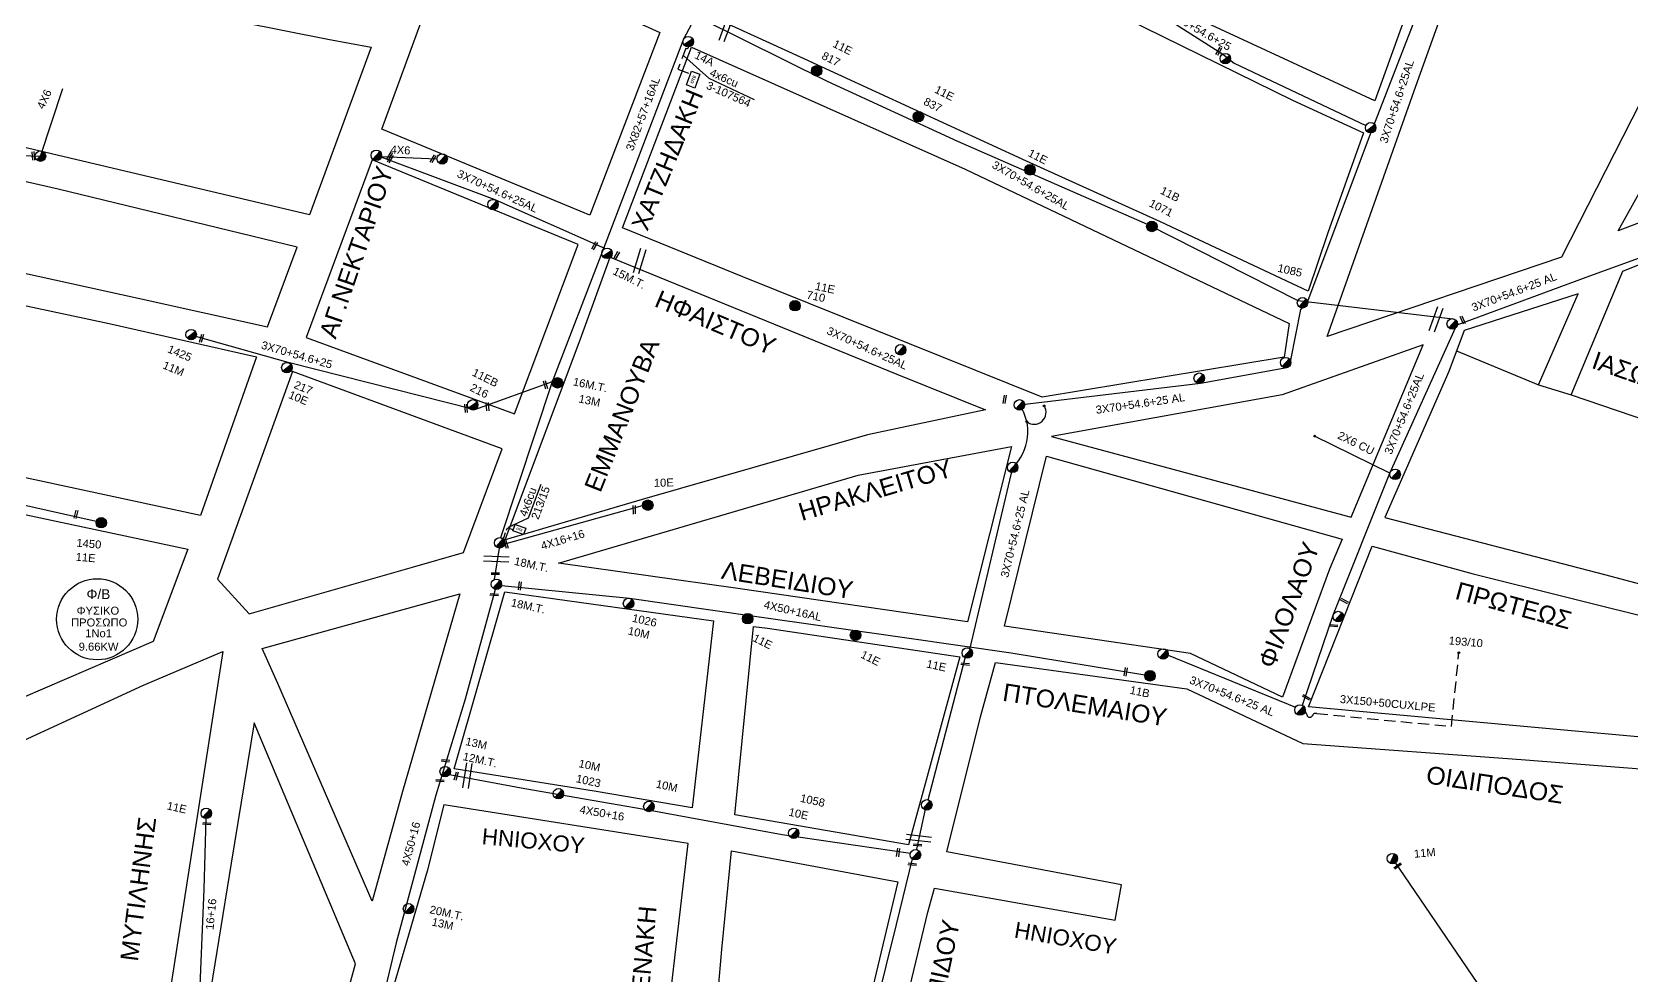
# Model space of a CAD drawing. Header units: millimetres. Extents: x 408 to 3042, y 742 to 1820.
# Drawn here: x 1486.4 to 1846.3, y 1409.1 to 1621.4 of the extents above; entities that cross this region are included whole.
import ezdxf
from ezdxf.enums import TextEntityAlignment as Align

# ---------------------------------------------------------------- set-up
doc = ezdxf.new("R2010")
doc.units = ezdxf.units.MM
doc.linetypes.add('DASHED', pattern=[19.05, 12.7, -6.35])
for name, color, linetype in [('Pillar OTE', 7, 'Continuous'), ('Άγνωστα', 7, 'Continuous'), ('Γυμνά εναέρια ΧΤ και ΦΟΠ (3Φ)   4x50+16AL', 7, 'Continuous'), ('Επιγραφές - Σχήματα', 7, 'Continuous'), ('Καλώδια ΧΤ    2Χ6 CU', 7, 'SYN_LINE'), ('Καλώδια ΧΤ   3x150+50CU', 7, 'DASHED'), ('Μηχανική τομή', 7, 'Continuous'), ('Στύλος Ξύλινος', 7, 'Continuous'), ('Στύλος Ξύλινος @ 1', 7, 'Continuous'), ('Στύλος ΦΜ', 7, 'Continuous'), ('Στύλος ΦΜ @ 1', 7, 'Continuous'), ('Συνδέσεις', 7, 'Continuous'), ('Συνεστραμμένα ΧΤ   3x70+54.6+25 AL', 7, 'SYN_LINE'), ('Τομή', 7, 'Continuous'), ('Υπόβαθρο ΔΕΗ', 7, 'Continuous'), ('Υπόγεια καλώδια Παροχών ΧΤ   4x16AL', 7, 'DASHED'), ('Υπόγεια καλώδια Παροχών ΧΤ   4x50AL', 7, 'DASHED'), ('Υπόγεια καλώδια Παροχών ΧΤ   4x6', 7, 'DASHED')]:
    doc.layers.add(name, color=color, linetype=linetype)
doc.styles.add('Annotative', font='arial.ttf')
doc.styles.add('ar', font='arial.ttf')
doc.styles.add('arial', font='arial.ttf')
doc.styles.get("Standard").update_dxf_attribs({"font": 'arial.ttf'})
doc.linetypes.add('SYN_LINE', pattern='A,0.5,-0.0001,["/\\/\\/\\/",Standard,S=0.1,R=0,X=0,Y=-0.05],-0.25', length=0.7501)
doc.dimstyles.new('ISO-25', dxfattribs={"dimtxt": 2.5, "dimasz": 2.5, "dimexe": 1.25, "dimexo": 0.625, "dimtad": 1, "dimtxsty": 'Standard', "dimcen": 2.5, "dimadec": 0, "dimazin": 0, "dimtfac": 1, "dimtmove": 0, "dimatfit": 3, "dimfxl": 1, "dimarcsym": 0})

# ---------------------------------------------------------------- blocks, each defined once
blk = doc.blocks.new('ΤΟΜΗ')
at = {"layer": 'Τομή', "ltscale": 40}
for p, q in [((-5.68, 0), (5.68, 0)), ((5.68, -2.33), (-5.68, -2.33))]:
    blk.add_line(p, q, dxfattribs=at)
blk = doc.blocks.new('ΜΗΧΑΝΙΚΗ ΤΟΜΗ')
at = {"layer": 'Μηχανική τομή', "ltscale": 40}
for p, q in [((-1.89, 0.78), (1.89, 0.78)), ((1.89, 0), (-1.89, 0))]:
    blk.add_line(p, q, dxfattribs=at)
blk = doc.blocks.new('ΥΠΑΡΧΩΝ ΞΥΛΙΝΟΣ ΣΤΥΛΟΣ')
at = {"layer": 'Στύλος Ξύλινος'}
h = blk.add_hatch(color=7, dxfattribs=at)
h.paths.add_polyline_path([(-2.62, 0, 0.270008), (-1.29, -2.28), (1.3, 2.27, 0.576266)])
h.paths.add_polyline_path([(-1.29, -2.28, 0.574793), (2.62, 0, 0.268822), (1.3, 2.27)])
at = {"layer": 'Στύλος Ξύλινος', "color": 7}
blk.add_line((-1.29, -2.28), (1.3, 2.27), dxfattribs=at)
blk.add_circle((0, 0), 2.62, dxfattribs=at)
at = {"layer": 'Στύλος Ξύλινος', "flags": 4}
for tag, p in [('ΑΡΙΘΜΟΣ', (-4.91, 8.6)), ('ΤΥΠΟΣ', (-4.85, 3.39))]:
    blk.add_attdef(tag, p, '', height=4, dxfattribs=at)
blk = doc.blocks.new('ΥΠΑΡΧΩΝ ΤΣΙΜΕΝΤΕΝΙΟΣ ΣΤΥΛΟΣ')
at = {"layer": 'Στύλος ΦΜ'}
blk.add_hatch(color=7, dxfattribs=at).paths.add_polyline_path([(-1.29, -2.28, 0.574793), (2.62, 0, 0.268822), (1.3, 2.27)])
at = {"layer": 'Στύλος ΦΜ', "color": 7}
blk.add_line((-1.29, -2.28), (1.3, 2.27), dxfattribs=at)
blk.add_circle((0, 0), 2.62, dxfattribs=at)
at = {"layer": 'Στύλος ΦΜ', "flags": 4}
for tag, p in [('ΑΡΙΘΜΟΣ', (-4.68, 8.05)), ('ΤΥΠΟΣ', (-4.91, 3.03))]:
    blk.add_attdef(tag, p, '', height=4, dxfattribs=at)
blk = doc.blocks.new('_ΣΥΝΔΕΣΗ')
at = {"layer": 'Συνδέσεις', "linetype": 'SYN_LINE', "ltscale": 40}
blk.add_hatch(color=256, dxfattribs=at).paths.add_polyline_path([(0.5, -0.01, 1), (-0.5, -0.01, 1)])
at = {"layer": 'Συνδέσεις'}
blk.add_circle((0, -0.01), 0.5, dxfattribs=at)
blk = doc.blocks.new('PILLAR ΟΤΕ')
at = {"layer": 'Pillar OTE', "ltscale": 40}
blk.add_lwpolyline([(-3.31, 2.02), (3.39, 2.02), (3.39, -1.99), (-3.31, -1.99)], close=True, dxfattribs=at)
at = {"layer": 'Pillar OTE', "insert": (-1.81, 0.71), "char_height": 1.3575, "width": 109.961, "attachment_point": 1}
blk.add_mtext('{\\fArial|b1|i0|c161|p34;OTE}', dxfattribs=at)

msp = doc.modelspace()

# ---------------------------------------------------------------- linework, layer by layer
at = {"layer": 'Άγνωστα', "color": 6}
for points in [[(1635.31, 1624.27), (1632.95, 1619.7), (1632.95, 1619.7), (1614.69, 1572.05), (1603.43, 1542.63), (1591.81, 1507.54), (1591.81, 1507.54)], [(1603.43, 1542.63), (1585.93, 1536.33), (1585.79, 1536.36)]]:
    msp.add_lwpolyline(points, dxfattribs=at)
at = {"layer": 'Άγνωστα', "color": 173}
for points in [[(1591.74, 1505.83), (1623.75, 1514.82)], [(1591.48, 1505.21), (1590.36, 1498.12)], [(1590.58, 1495.91), (1583.87, 1471.22), (1577.27, 1449.56), (1568.33, 1416.38), (1563.15, 1394.69)]]:
    msp.add_lwpolyline(points, dxfattribs=at)
at = {"layer": 'Άγνωστα', "color": 85}
for points in [[(1683.98, 1436.45), (1655.17, 1440.66), (1625.81, 1446.07), (1597.29, 1451.04), (1580.3, 1454.2)], [(1671.49, 1382.67), (1680.88, 1420.49), (1684.56, 1435.56)]]:
    msp.add_lwpolyline(points, dxfattribs=at)
at = {"layer": 'Γυμνά εναέρια ΧΤ και ΦΟΠ (3Φ)   4x50+16AL', "color": 133, "ltscale": 40}
msp.add_lwpolyline([(1500.84, 1511.18), (1450.66, 1522.46), (1429.68, 1526.84), (1425.58, 1527.7), (1421.9, 1526.53), (1382.06, 1535.35), (1324.2, 1548.22), (1274.22, 1559.51), (1271.45, 1561.04)], dxfattribs=at)
at = {"layer": 'Γυμνά εναέρια ΧΤ και ΦΟΠ (3Φ)   4x50+16AL', "color": 173, "ltscale": 40}
for points in [[(1592.01, 1496.8), (1620.83, 1493.9), (1648.36, 1489.97), (1683.21, 1485), (1706.69, 1481.65), (1736.73, 1476.7)], [(1524.02, 1401.31), (1525.15, 1428.43), (1525.57, 1444.32)]]:
    msp.add_lwpolyline(points, dxfattribs=at)
at = {"layer": 'Επιγραφές - Σχήματα', "color": 202}
msp.add_circle((1501.06, 1489.17), 9.13, dxfattribs=at)
at = {"layer": 'Επιγραφές - Σχήματα', "ltscale": 20}
msp.add_arc((1711.84, 1535.73), 2.67, 230.9707, 33.5177, dxfattribs=at)
at = {"layer": 'Καλώδια ΧΤ    2Χ6 CU', "color": 62, "linetype": 'SYN_LINE', "ltscale": 20}
msp.add_lwpolyline([(1791.87, 1522.04), (1774.92, 1530.4)], dxfattribs=at)
at = {"layer": 'Καλώδια ΧΤ   3x150+50CU', "color": 62, "ltscale": 0.2}
msp.add_lwpolyline([(1772.77, 1468.51), (1773.22, 1467.52, 0.661843), (1774.47, 1467.55, -0.403173), (1775.38, 1467.96), (1805.71, 1465.05), (1807.39, 1481.87)], format="xyb", dxfattribs=at)
at = {"layer": 'Συνεστραμμένα ΧΤ   3x70+54.6+25 AL', "color": 151, "linetype": 'SYN_LINE', "ltscale": 15}
msp.add_lwpolyline([(1811.1, 1664.29), (1799.12, 1628.46), (1786.94, 1597.13), (1773.33, 1560.67), (1771.71, 1558.87), (1769.46, 1547.46)], dxfattribs=at)
at = {"layer": 'Συνεστραμμένα ΧΤ   3x70+54.6+25 AL', "color": 151, "linetype": 'SYN_LINE', "ltscale": 20}
msp.add_lwpolyline([(1726.06, 1634.38), (1754.27, 1616.39), (1756.82, 1614.31), (1786.47, 1600.3)], dxfattribs=at)
at = {"layer": 'Συνεστραμμένα ΧΤ   3x70+54.6+25 AL', "color": 62, "linetype": 'SYN_LINE', "ltscale": 20}
msp.add_lwpolyline([(1807.01, 1555.41), (1836.79, 1566.44), (1853.99, 1572.71), (1853.24, 1600.86), (1852.08, 1602.44), (1866.13, 1628.93)], dxfattribs=at)
at = {"layer": 'Συνεστραμμένα ΧΤ   3x70+54.6+25 AL', "color": 151, "ltscale": 20}
for points in [[(1636.73, 1624.45), (1665.25, 1610.32), (1694.55, 1596.81), (1737.23, 1578.07), (1771.14, 1560.93), (1806, 1556.83)], [(1708.52, 1537.43), (1749.26, 1542.3), (1768.7, 1545.81)], [(1697.39, 1482.37), (1707, 1523.36)], [(1688.01, 1448.51), (1696.3, 1480.42)]]:
    msp.add_lwpolyline(points, dxfattribs=at)
at = {"layer": 'Συνεστραμμένα ΧΤ   3x70+54.6+25 AL', "color": 27, "linetype": 'SYN_LINE', "ltscale": 20}
for points in [[(1488.29, 1593.41), (1493.31, 1608.65)], [(1455.05, 1592.69), (1455.12, 1592.88), (1475.17, 1593.85), (1488.29, 1593.41)]]:
    msp.add_lwpolyline(points, dxfattribs=at)
at = {"layer": 'Συνεστραμμένα ΧΤ   3x70+54.6+25 AL', "color": 6, "ltscale": 20}
msp.add_lwpolyline([(1615.22, 1572.59), (1590.58, 1583.58), (1564.95, 1593.19)], dxfattribs=at)
at = {"layer": 'Συνεστραμμένα ΧΤ   3x70+54.6+25 AL', "color": 6, "linetype": 'SYN_LINE', "ltscale": 20}
msp.add_lwpolyline([(1585.79, 1536.36), (1544.01, 1546.95), (1523.27, 1552.79)], dxfattribs=at)
at = {"layer": 'Συνεστραμμένα ΧΤ   3x70+54.6+25 AL', "color": 62, "ltscale": 20}
for points in [[(1772.16, 1469.81), (1779.19, 1490.31), (1791.87, 1522.04), (1806.6, 1554.75), (1806.6, 1554.75)], [(1741.98, 1481.12), (1770.63, 1469.39)]]:
    msp.add_lwpolyline(points, dxfattribs=at)
at = {"layer": 'Συνεστραμμένα ΧΤ   3x70+54.6+25 AL', "color": 151, "ltscale": 12}
msp.add_lwpolyline([(1685.44, 1437.41), (1687.35, 1446.44)], dxfattribs=at)
at = {"layer": 'Συνεστραμμένα ΧΤ   3x70+54.6+25 AL', "color": 151, "ltscale": 20}
msp.add_arc((1699.53, 1531.29), 10.89, 313.2722, 34.3453, dxfattribs=at)
at = {"layer": 'Υπόβαθρο ΔΕΗ'}
for points in [[(1715.11, 1707.49), (1716.45, 1706.74), (1755.39, 1685.65), (1777.84, 1673.49), (1807.08, 1657.65), (1796.71, 1628.82), (1788.47, 1605.85), (1743.6, 1626.62), (1696.59, 1649.73), (1687.69, 1654.05)], [(1652.02, 1663.79), (1679.99, 1649.93), (1708.97, 1636.04), (1736.5, 1622.46), (1769.94, 1605.99), (1785.93, 1598.65), (1777.87, 1576.12), (1773.47, 1563), (1740.26, 1578.66), (1710.08, 1592.3), (1659.25, 1615.71), (1637.71, 1625.48), (1652.02, 1663.79)], [(1777.72, 1552.84), (1797.72, 1609.14), (1811.59, 1647.84), (1814.11, 1654.14), (1860.09, 1628.9), (1830.48, 1570.69), (1777.72, 1552.84)], [(1565.1, 1599.51), (1580.82, 1642.52), (1627.66, 1621.21), (1611.87, 1580.13), (1565.1, 1599.51)], [(1474.23, 1635.62), (1504.61, 1629.45), (1552.94, 1619.71), (1562.72, 1617.92), (1548.79, 1580.18), (1460.29, 1601.12), (1474.23, 1635.62)], [(1619.24, 1577.27), (1634.77, 1617.95), (1696.34, 1590.48), (1769.21, 1555.76), (1768.07, 1548.18), (1713.61, 1539.14), (1646.3, 1566.26), (1619.24, 1577.27)], [(1638.67, 1610.93), (1648.87, 1606.15)], [(1450.24, 1574.66), (1510.24, 1561.44), (1539.35, 1554.96), (1546.02, 1572.94), (1492.26, 1585.97), (1457.7, 1593.88), (1450.24, 1574.66)], [(1548.03, 1552.6), (1594.91, 1535.43), (1609.28, 1573.55), (1562.92, 1592.6), (1548.03, 1552.6)], [(1843.23, 1576.59), (1852.58, 1593.43), (1863.48, 1584.35), (1843.23, 1576.59)], [(1832.65, 1539.7), (1844.22, 1567.5), (1894.85, 1588.04), (1879.55, 1523.69)], [(1592.82, 1507.04), (1609.76, 1552.27), (1616.42, 1570.64), (1680.92, 1544.36), (1700.87, 1536.28), (1674.31, 1530.67), (1623.64, 1516.13), (1592.82, 1507.04)], [(1524.3, 1512.56), (1467.47, 1524.78), (1432.98, 1532.39), (1447.33, 1567.72), (1503.74, 1555.72), (1536.88, 1548.22), (1524.3, 1512.56)], [(1825.3, 1541.96), (1834.2, 1562.42), (1808.53, 1554.19), (1805.1, 1544.96), (1790.7, 1512.09), (1840.42, 1499.19), (1869.88, 1491.33), (1869.88, 1491.33)], [(1806.82, 1549.58), (1825.3, 1541.96), (1832.65, 1539.7), (1877.06, 1524.54), (1879.55, 1523.69), (1869.88, 1491.33)], [(1583.47, 1504.22), (1592.13, 1527.52), (1544.97, 1544.95), (1528.14, 1498.22), (1535.21, 1490.42), (1571.96, 1500.9), (1583.46, 1504.18)], [(1604.81, 1501.79), (1672.22, 1521.63), (1706.73, 1528.07), (1696.85, 1488.63), (1645.2, 1496.13), (1604.81, 1501.79)], [(1598.08, 1512.03), (1600.95, 1519.56)], [(1538.16, 1482.59), (1582.6, 1494.89), (1569.73, 1450.43), (1562.89, 1425.71), (1541.66, 1474.69), (1538.16, 1482.59)], [(1886.51, 1350.17), (1800.6, 1362.82), (1706.1, 1377.86), (1706.1, 1377.86), (1677.93, 1381.67), (1687.93, 1423.26), (1689.4, 1428.68), (1730.08, 1421.44), (1731.48, 1429.38), (1692.18, 1436.8), (1699.79, 1467.2), (1703.15, 1479.48), (1746.14, 1473.51), (1772.28, 1461.21), (1821.4, 1457.63), (1867.4, 1454)], [(1525.68, 1400.09), (1554.88, 1396.04), (1559.13, 1411.63), (1559.13, 1411.63), (1536.38, 1465.89), (1531.18, 1434.28), (1525.68, 1400.09)]]:
    msp.add_lwpolyline(points, dxfattribs=at)
for points in [[(1783.15, 1512.17), (1799.37, 1550.95), (1767.6, 1539.68), (1715.72, 1530.29)], [(1714.63, 1525.88), (1781.08, 1507.22), (1778.23, 1500.42), (1767.66, 1471.65), (1746.96, 1481.48), (1705.16, 1487.59)], [(1787.86, 1505.6), (1810.57, 1499.38), (1896.95, 1477.91), (1891.81, 1459.43), (1853.41, 1462.22), (1825.31, 1464.77), (1773.56, 1469.46)], [(1639.73, 1488.82), (1634.89, 1446.77), (1612.87, 1450.52), (1581.36, 1455.54), (1592.78, 1495.33)], [(1644.51, 1445.13), (1648.67, 1487.58), (1651.85, 1487.14), (1695.09, 1480.7), (1683.56, 1438.45), (1648.43, 1444.46)], [(1579.07, 1447.41), (1575.26, 1432.48), (1564.56, 1395.72), (1605.02, 1390.62), (1628.08, 1387.85), (1632.86, 1429.12), (1633.96, 1438.7)], [(1639.13, 1386.52), (1641.55, 1414.84), (1643.72, 1437.08), (1681.19, 1430.09), (1669.89, 1382.83)]]:
    msp.add_lwpolyline(points, close=True, dxfattribs=at)
for points in [[(1429.83, 1524.86), (1474.12, 1514.99), (1521.48, 1504.97), (1513.66, 1484.17), (1484.38, 1471.54), (1473.88, 1466.65, 0.003438), (1468.83, 1464.27, -0.104223), (1447.51, 1459.02, 0.073192), (1414.48, 1453.03, -0.000246), (1397.44, 1447.28), (1414.07, 1486.52), (1429.83, 1524.86)], [(1529.35, 1481.9), (1516.78, 1401.35), (1439.89, 1411.26), (1355.49, 1421.88), (1285.72, 1431.7), (1278.51, 1433.21, -0.811837), (1278.51, 1434.71), (1361.82, 1436.45), (1379.52, 1436.21, 0.08629), (1402.91, 1439.96, -0.016814), (1427.08, 1447.36, -0.075448), (1446, 1449.5, 0.132992), (1468.95, 1454.8), (1511.49, 1474.37), (1529.35, 1481.9)]]:
    msp.add_lwpolyline(points, format="xyb", dxfattribs=at)
at = {"layer": 'Υπόγεια καλώδια Παροχών ΧΤ   4x16AL', "color": 173, "linetype": 'Continuous', "ltscale": 0.2}
msp.add_lwpolyline([(1800.74, 1360.52), (1812.78, 1405.57), (1792.88, 1434.74)], dxfattribs=at)
at = {"layer": 'Υπόγεια καλώδια Παροχών ΧΤ   4x6', "color": 6, "linetype": 'DASHED', "ltscale": 0.2}
msp.add_lwpolyline([(1634.09, 1618, -0.554253), (1633.45, 1617.68), (1631.66, 1613.01), (1634.54, 1611.92)], format="xyb", dxfattribs=at)
at = {"layer": 'Υπόγεια καλώδια Παροχών ΧΤ   4x6', "color": 6, "linetype": 'Continuous', "ltscale": 0.2}
msp.add_lwpolyline([(1565, 1593.35), (1577.49, 1592.83)], dxfattribs=at)
at = {"layer": 'Υπόγεια καλώδια Παροχών ΧΤ   4x6', "color": 173, "linetype": 'DASHED', "ltscale": 0.1}
msp.add_lwpolyline([(1592.36, 1507.29, -0.879502), (1592.5, 1507.48), (1593.35, 1509.76), (1594.77, 1509.34)], format="xyb", dxfattribs=at)

# ---------------------------------------------------------------- block references
at = {"layer": 'Pillar OTE'}
for p, xscale, yscale, zscale, rotation in [((1635.12, 1610.62), 0.5, 0.5, 0.5, 69.09809100190316), ((1596, 1509.38), 0.375, 0.375, 0.375, 340.4936455784344)]:
    msp.add_blockref('PILLAR ΟΤΕ', p, dxfattribs=dict(at, xscale=xscale, yscale=yscale, zscale=zscale, rotation=rotation))
at = {"layer": 'Μηχανική τομή'}
for p, xscale, yscale, zscale, rotation in [((1753.18, 1617.1), 0.4999999999999998, 0.4999999999999998, 0.4999999999999998, 239.889233486939), ((1486.5, 1593.46), 0.4999999999999998, 0.4999999999999998, 0.4999999999999998, 272.9310557477352), ((1566.7, 1593.53), 0.4999999999999998, 0.4999999999999998, 0.4999999999999998, 239.889233486939), ((1566.82, 1592.94), 0.4999999999999998, 0.4999999999999998, 0.4999999999999998, 239.889233486939), ((1576.46, 1592.89), 0.4999999999999998, 0.4999999999999998, 0.4999999999999998, 239.889233486939), ((1612.79, 1573.35), 0.4999999999999998, 0.4999999999999998, 0.4999999999999998, 239.889233486939), ((1617.72, 1571.19), 0.4999999999999998, 0.4999999999999998, 0.4999999999999998, 239.889233486939), ((1808.4, 1556.6), 0.4999999999999998, 0.4999999999999998, 0.4999999999999998, 111.5810675509851), ((1524.35, 1552.46), 0.4999999999999998, 0.4999999999999998, 0.4999999999999998, 255.0670117288771), ((1602.08, 1541.99), 0.4999999999999997, 0.4999999999999997, 0.4999999999999997, 105.898851954199), ((1583.8, 1536.62), 0.4999999999999998, 0.4999999999999998, 0.4999999999999998, 274.5366885180081), ((1588.66, 1537.01), 0.4999999999999998, 0.4999999999999998, 0.4999999999999998, 274.5366885180081), ((1705.38, 1538.66), 0.4999999999999998, 0.4999999999999998, 0.4999999999999998, 82.3499852176871), ((1496.11, 1512.84), 0.4999999999999998, 0.4999999999999998, 0.4999999999999998, 254.3966513900272), ((1622.06, 1513.82), 0.4999999999999997, 0.4999999999999997, 0.4999999999999997, 91.04081352009449), ((1593.23, 1506.1), 0.4999999999999997, 0.4999999999999997, 0.4999999999999997, 105.898851954199), ((1590.6, 1499.64), 0.4999999999999999, 0.4999999999999999, 0.4999999999999999, 181.3226720264522), ((1596.31, 1496.7), 0.4999999999999998, 0.4999999999999998, 0.4999999999999998, 82.3499852176871), ((1590.39, 1494.93), 0.4999999999999999, 0.4999999999999999, 0.4999999999999999, 174.8667646448354), ((1781.71, 1493.46), 0.4999999999999998, 0.4999999999999998, 0.4999999999999998, 150.4356015210128), ((1779.23, 1487.94), 0.4999999999999999, 0.4999999999999999, 0.4999999999999999, 174.8667646448354), ((1696.34, 1479.28), 0.4999999999999999, 0.4999999999999999, 0.4999999999999999, 174.8667646448354), ((1732.6, 1477.34), 0.4999999999999998, 0.4999999999999998, 0.4999999999999998, 82.3499852176871), ((1773.17, 1471.76), 0.4999999999999999, 0.4999999999999999, 0.4999999999999999, 150.4356015210128), ((1579.42, 1457.52), 0.4999999999999999, 0.4999999999999999, 0.4999999999999999, 174.8667646448354), ((1581.64, 1453.93), 0.4999999999999998, 0.4999999999999998, 0.4999999999999998, 254.3966513900272), ((1578.18, 1453.05), 0.4999999999999999, 0.4999999999999999, 0.4999999999999999, 174.8667646448354), ((1525.75, 1443.38), 0.4999999999999999, 0.4999999999999999, 0.4999999999999999, 174.8667646448354), ((1681.41, 1436.67), 0.4999999999999998, 0.4999999999999998, 0.4999999999999998, 82.3499852176871), ((1685.62, 1438.56), 0.4999999999999999, 0.4999999999999999, 0.4999999999999999, 174.8667646448354), ((1684.42, 1434.25), 0.4999999999999999, 0.4999999999999999, 0.4999999999999999, 174.8667646448354), ((1793.46, 1433.82), 0.4999999999999999, 0.4999999999999999, 0.4999999999999999, 217.4460727802384)]:
    msp.add_blockref('ΜΗΧΑΝΙΚΗ ΤΟΜΗ', p, dxfattribs=dict(at, xscale=xscale, yscale=yscale, zscale=zscale, rotation=rotation))
at = {"layer": 'Στύλος Ξύλινος @ 1', "ltscale": 40}
ref = msp.add_blockref('ΥΠΑΡΧΩΝ ΞΥΛΙΝΟΣ ΣΤΥΛΟΣ', (1662.9, 1612.61), dxfattribs=dict(at, xscale=0.449999999999818, yscale=0.449999999999818, zscale=0.449999999999818, rotation=333.1818317416822))
ref.add_attrib('ΤΥΠΟΣ', '817', (1663.86, 1615.41), dxfattribs={"layer": 'Στύλος Ξύλινος', "height": 1.8, "rotation": 333.1818, "flags": 4})
ref.add_attrib('ΑΡΙΘΜΟΣ', '11E', (1666.35, 1618.1), dxfattribs={"layer": 'Στύλος Ξύλινος', "height": 1.8, "rotation": 333.1818, "flags": 4})
ref = msp.add_blockref('ΥΠΑΡΧΩΝ ΞΥΛΙΝΟΣ ΣΤΥΛΟΣ', (1685.8, 1602.31), dxfattribs=dict(at, xscale=0.449999999999818, yscale=0.449999999999818, zscale=0.449999999999818, rotation=333.1818317416822))
ref.add_attrib('ΤΥΠΟΣ', '837', (1686.76, 1605.11), dxfattribs={"layer": 'Στύλος Ξύλινος', "height": 1.8, "rotation": 333.1818, "flags": 4})
ref.add_attrib('ΑΡΙΘΜΟΣ', '11E', (1689.25, 1607.8), dxfattribs={"layer": 'Στύλος Ξύλινος', "height": 1.8, "rotation": 333.1818, "flags": 4})
ref = msp.add_blockref('ΥΠΑΡΧΩΝ ΞΥΛΙΝΟΣ ΣΤΥΛΟΣ', (1710.89, 1590.34), dxfattribs=dict(at, xscale=0.449999999999818, yscale=0.449999999999818, zscale=0.449999999999818, rotation=333.1818317416822))
ref.add_attrib('ΑΡΙΘΜΟΣ', '11E', (1710.26, 1593.52), dxfattribs={"layer": 'Στύλος Ξύλινος', "height": 1.8, "rotation": 333.1818, "flags": 4})
ref = msp.add_blockref('ΥΠΑΡΧΩΝ ΞΥΛΙΝΟΣ ΣΤΥΛΟΣ', (1738.31, 1577.59), dxfattribs=dict(at, xscale=0.449999999999818, yscale=0.449999999999818, zscale=0.449999999999818, rotation=333.1818317416822))
ref.add_attrib('ΤΥΠΟΣ', '1071', (1737.48, 1582.21), dxfattribs={"layer": 'Στύλος Ξύλινος', "height": 1.8, "rotation": 333.1818, "flags": 4})
ref.add_attrib('ΑΡΙΘΜΟΣ', '11B', (1740, 1585.07), dxfattribs={"layer": 'Στύλος Ξύλινος', "height": 1.8, "rotation": 333.1818, "flags": 4})
ref = msp.add_blockref('ΥΠΑΡΧΩΝ ΞΥΛΙΝΟΣ ΣΤΥΛΟΣ', (1658.03, 1559.74), dxfattribs=dict(at, xscale=0.449999999999818, yscale=0.449999999999818, zscale=0.449999999999818, rotation=348.1169651203148))
ref.add_attrib('ΤΥΠΟΣ', '710', (1660.51, 1561.39), dxfattribs={"layer": 'Στύλος Ξύλινος', "height": 1.8, "rotation": 348.117, "flags": 4})
ref.add_attrib('ΑΡΙΘΜΟΣ', '11E', (1662.42, 1563.36), dxfattribs={"layer": 'Στύλος Ξύλινος', "height": 1.8, "rotation": 348.117, "flags": 4})
ref = msp.add_blockref('ΥΠΑΡΧΩΝ ΞΥΛΙΝΟΣ ΣΤΥΛΟΣ', (1604.59, 1542.39), dxfattribs=dict(at, xscale=0.449999999999818, yscale=0.449999999999818, zscale=0.449999999999818, rotation=348.1169651203148))
ref.add_attrib('ΤΥΠΟΣ', '13M', (1609.24, 1538.01), dxfattribs={"layer": 'Στύλος Ξύλινος', "height": 1.8, "rotation": 348.117, "flags": 4})
ref.add_attrib('ΑΡΙΘΜΟΣ', '16M.T.', (1607.96, 1541.85), dxfattribs={"layer": 'Στύλος Ξύλινος', "height": 1.8, "rotation": 348.117, "flags": 4})
ref = msp.add_blockref('ΥΠΑΡΧΩΝ ΞΥΛΙΝΟΣ ΣΤΥΛΟΣ', (1624.92, 1514.86), dxfattribs=dict(at, xscale=0.449999999999818, yscale=0.449999999999818, zscale=0.449999999999818, rotation=1.58185305662077))
ref.add_attrib('ΤΥΠΟΣ', '10E', (1626.3, 1518.97), dxfattribs={"layer": 'Στύλος Ξύλινος', "height": 1.8, "rotation": 1.5819, "flags": 4})
ref = msp.add_blockref('ΥΠΑΡΧΩΝ ΞΥΛΙΝΟΣ ΣΤΥΛΟΣ', (1501.98, 1510.91), dxfattribs=dict(at, xscale=0.4499999999998181, yscale=0.4499999999998181, zscale=0.4499999999998181, rotation=354.9808894978334))
ref.add_attrib('ΤΥΠΟΣ', '1450', (1496.33, 1505.54), dxfattribs={"layer": 'Στύλος Ξύλινος', "height": 1.8, "rotation": 354.9809, "flags": 4})
ref.add_attrib('ΑΡΙΘΜΟΣ', '11E', (1496.16, 1502.38), dxfattribs={"layer": 'Στύλος Ξύλινος', "height": 1.8, "rotation": 354.9809, "flags": 4})
ref = msp.add_blockref('ΥΠΑΡΧΩΝ ΞΥΛΙΝΟΣ ΣΤΥΛΟΣ', (1647.38, 1489.32), dxfattribs=dict(at, xscale=0.449999999999818, yscale=0.449999999999818, zscale=0.449999999999818, rotation=333.4978979047625))
ref.add_attrib('ΤΥΠΟΣ', '11E', (1648.35, 1484.36), dxfattribs={"layer": 'Στύλος Ξύλινος', "height": 1.8, "rotation": 333.4979, "flags": 4})
ref = msp.add_blockref('ΥΠΑΡΧΩΝ ΞΥΛΙΝΟΣ ΣΤΥΛΟΣ', (1671.65, 1485.58), dxfattribs=dict(at, xscale=0.449999999999818, yscale=0.449999999999818, zscale=0.449999999999818, rotation=333.4978979047625))
ref.add_attrib('ΤΥΠΟΣ', '11E', (1672.62, 1480.63), dxfattribs={"layer": 'Στύλος Ξύλινος', "height": 1.8, "rotation": 333.4979, "flags": 4})
ref = msp.add_blockref('ΥΠΑΡΧΩΝ ΞΥΛΙΝΟΣ ΣΤΥΛΟΣ', (1737.88, 1476.46), dxfattribs=dict(at, xscale=0.449999999999818, yscale=0.449999999999818, zscale=0.449999999999818, rotation=348.1169651203148))
ref.add_attrib('ΑΡΙΘΜΟΣ', '11B', (1733.22, 1472.45), dxfattribs={"layer": 'Στύλος Ξύλινος', "height": 1.8, "rotation": 348.117, "flags": 4})
at = {"layer": 'Στύλος ΦΜ @ 1', "ltscale": 40}
ref = msp.add_blockref('ΥΠΑΡΧΩΝ ΤΣΙΜΕΝΤΕΝΙΟΣ ΣΤΥΛΟΣ', (1634, 1619.17), dxfattribs=dict(at, xscale=0.4499999999998181, yscale=0.4499999999998181, zscale=0.4499999999998181, rotation=333.6086694632326))
ref.add_attrib('ΤΥΠΟΣ', '14Α', (1635.25, 1615.55), dxfattribs={"layer": 'Στύλος ΦΜ', "height": 1.8, "rotation": 333.6087, "flags": 4})
for p, xscale, yscale, zscale, rotation in [((1754.84, 1615.36), 0.4499999999998182, 0.4499999999998182, 0.4499999999998182, 337.1517464580141), ((1787.53, 1599.8), 0.4499999999998182, 0.4499999999998182, 0.4499999999998182, 337.1517464580141), ((1488.29, 1593.41), 0.4499999999998181, 0.4499999999998181, 0.4499999999998181, 347.4962981754869), ((1563.85, 1593.6), 0.4499999999998181, 0.4499999999998181, 0.4499999999998181, 347.4962981754869), ((1578.66, 1592.78), 0.4499999999998181, 0.4499999999998181, 0.4499999999998181, 347.4962981754869), ((1590.1, 1582.5), 0.4499999999998181, 0.4499999999998181, 0.4499999999998181, 347.4962981754869), ((1805.86, 1555.66), 0.4499999999998181, 0.4499999999998181, 0.4499999999998181, 347.4962981754869), ((1681.8, 1549.82), 0.4499999999998181, 0.4499999999998181, 0.4499999999998181, 347.4962981754869), ((1768.4, 1546.95), 0.4499999999998181, 0.4499999999998181, 0.4499999999998181, 347.4962981754869), ((1748.95, 1543.43), 0.4499999999998181, 0.4499999999998181, 0.4499999999998181, 347.4962981754869), ((1708.52, 1537.43), 0.4499999999998181, 0.4499999999998181, 0.4499999999998181, 347.4962981754869), ((1707, 1523.36), 0.4499999999998181, 0.4499999999998181, 0.4499999999998181, 347.4962981754869), ((1793.02, 1521.79), 0.4499999999998181, 0.4499999999998181, 0.4499999999998181, 347.4962981754869), ((1780.24, 1489.79), 0.4499999999998181, 0.4499999999998181, 0.4499999999998181, 347.4962981754869), ((1740.83, 1481.38), 0.4499999999998181, 0.4499999999998181, 0.4499999999998181, 347.4962981754869), ((1771.62, 1468.76), 0.4499999999998181, 0.4499999999998181, 0.4499999999998181, 347.4962981754869), ((1687.67, 1447.41), 0.4499999999998181, 0.4499999999998181, 0.4499999999998181, 347.4962981754869), ((1685.13, 1436.19), 0.4499999999998181, 0.4499999999998181, 0.4499999999998181, 347.4962981754869)]:
    msp.add_blockref('ΥΠΑΡΧΩΝ ΤΣΙΜΕΝΤΕΝΙΟΣ ΣΤΥΛΟΣ', p, dxfattribs=dict(at, xscale=xscale, yscale=yscale, zscale=zscale, rotation=rotation))
ref = msp.add_blockref('ΥΠΑΡΧΩΝ ΤΣΙΜΕΝΤΕΝΙΟΣ ΣΤΥΛΟΣ', (1615.74, 1571.53), dxfattribs=dict(at, xscale=0.4499999999998181, yscale=0.4499999999998181, zscale=0.4499999999998181, rotation=333.6086694632326))
ref.add_attrib('ΤΥΠΟΣ', '15M.T.', (1616.87, 1566.93), dxfattribs={"layer": 'Στύλος ΦΜ', "height": 1.8, "rotation": 333.6087, "flags": 4})
ref = msp.add_blockref('ΥΠΑΡΧΩΝ ΤΣΙΜΕΝΤΕΝΙΟΣ ΣΤΥΛΟΣ', (1772.19, 1560.4), dxfattribs=dict(at, xscale=0.4499999999998181, yscale=0.4499999999998181, zscale=0.4499999999998181, rotation=347.4962981754869))
ref.add_attrib('ΤΥΠΟΣ', '1085', (1766.44, 1567.43), dxfattribs={"layer": 'Στύλος ΦΜ', "height": 1.8, "rotation": 347.4963, "flags": 4})
ref = msp.add_blockref('ΥΠΑΡΧΩΝ ΤΣΙΜΕΝΤΕΝΙΟΣ ΣΤΥΛΟΣ', (1522.19, 1553.24), dxfattribs=dict(at, xscale=0.4499999999998181, yscale=0.4499999999998181, zscale=0.4499999999998181, rotation=337.298294633058))
ref.add_attrib('ΤΥΠΟΣ', '1425', (1516.71, 1549.32), dxfattribs={"layer": 'Στύλος ΦΜ', "height": 1.8, "rotation": 337.2983, "flags": 4})
ref.add_attrib('ΑΡΙΘΜΟΣ', '11M', (1515.63, 1545.7), dxfattribs={"layer": 'Στύλος ΦΜ', "height": 1.8, "rotation": 337.2983, "flags": 4})
ref = msp.add_blockref('ΥΠΑΡΧΩΝ ΤΣΙΜΕΝΤΕΝΙΟΣ ΣΤΥΛΟΣ', (1543.73, 1545.81), dxfattribs=dict(at, xscale=0.4499999999998181, yscale=0.4499999999998181, zscale=0.4499999999998181, rotation=337.298294633058))
ref.add_attrib('ΤΥΠΟΣ', '217', (1545.14, 1541.29), dxfattribs={"layer": 'Στύλος ΦΜ', "height": 1.8, "rotation": 337.2983, "flags": 4})
ref.add_attrib('ΑΡΙΘΜΟΣ', '10E', (1543.92, 1539.04), dxfattribs={"layer": 'Στύλος ΦΜ', "height": 1.8, "rotation": 337.2983, "flags": 4})
ref = msp.add_blockref('ΥΠΑΡΧΩΝ ΤΣΙΜΕΝΤΕΝΙΟΣ ΣΤΥΛΟΣ', (1585.53, 1537.44), dxfattribs=dict(at, xscale=0.4499999999998181, yscale=0.4499999999998181, zscale=0.4499999999998181, rotation=333.6086694632326))
ref.add_attrib('ΤΥΠΟΣ', '11EB', (1585.21, 1544.12), dxfattribs={"layer": 'Στύλος ΦΜ', "height": 1.8, "rotation": 333.6087, "flags": 4})
ref.add_attrib('ΑΡΙΘΜΟΣ', '216', (1584.75, 1540.72), dxfattribs={"layer": 'Στύλος ΦΜ', "height": 1.8, "rotation": 333.6087, "flags": 4})
ref = msp.add_blockref('ΥΠΑΡΧΩΝ ΤΣΙΜΕΝΤΕΝΙΟΣ ΣΤΥΛΟΣ', (1591.6, 1506.38), dxfattribs=dict(at, xscale=0.4499999999998181, yscale=0.4499999999998181, zscale=0.4499999999998181, rotation=347.4962981754869))
ref.add_attrib('ΤΥΠΟΣ', '18M.T.', (1594.74, 1501.46), dxfattribs={"layer": 'Στύλος ΦΜ', "height": 1.8, "rotation": 347.4963, "flags": 4})
ref = msp.add_blockref('ΥΠΑΡΧΩΝ ΤΣΙΜΕΝΤΕΝΙΟΣ ΣΤΥΛΟΣ', (1590.86, 1497.05), dxfattribs=dict(at, xscale=0.4499999999998181, yscale=0.4499999999998181, zscale=0.4499999999998181, rotation=347.4962981754869))
ref.add_attrib('ΤΥΠΟΣ', '18M.T.', (1594, 1492.13), dxfattribs={"layer": 'Στύλος ΦΜ', "height": 1.8, "rotation": 347.4963, "flags": 4})
ref = msp.add_blockref('ΥΠΑΡΧΩΝ ΤΣΙΜΕΝΤΕΝΙΟΣ ΣΤΥΛΟΣ', (1620.58, 1492.75), dxfattribs=dict(at, xscale=0.4499999999998181, yscale=0.4499999999998181, zscale=0.4499999999998181, rotation=347.4962981754869))
ref.add_attrib('ΤΥΠΟΣ', '1026', (1621.27, 1488.66), dxfattribs={"layer": 'Στύλος ΦΜ', "height": 1.8, "rotation": 347.4963, "flags": 4})
ref.add_attrib('ΑΡΙΘΜΟΣ', '10M', (1620.32, 1485.79), dxfattribs={"layer": 'Στύλος ΦΜ', "height": 1.8, "rotation": 347.4963, "flags": 4})
ref = msp.add_blockref('ΥΠΑΡΧΩΝ ΤΣΙΜΕΝΤΕΝΙΟΣ ΣΤΥΛΟΣ', (1696.78, 1481.59), dxfattribs=dict(at, xscale=0.4499999999998181, yscale=0.4499999999998181, zscale=0.4499999999998181, rotation=347.4962981754869))
ref.add_attrib('ΤΥΠΟΣ', '11E', (1687.47, 1478.36), dxfattribs={"layer": 'Στύλος ΦΜ', "height": 1.8, "rotation": 347.4963, "flags": 4})
ref = msp.add_blockref('ΥΠΑΡΧΩΝ ΤΣΙΜΕΝΤΕΝΙΟΣ ΣΤΥΛΟΣ', (1579.35, 1454.9), dxfattribs=dict(at, xscale=0.4499999999998181, yscale=0.4499999999998181, zscale=0.4499999999998181, rotation=347.4962981754869))
ref.add_attrib('ΤΥΠΟΣ', '12M.T.', (1583.18, 1457.51), dxfattribs={"layer": 'Στύλος ΦΜ', "height": 1.8, "rotation": 347.4963, "flags": 4})
ref.add_attrib('ΑΡΙΘΜΟΣ', '13M', (1583.77, 1460.9), dxfattribs={"layer": 'Στύλος ΦΜ', "height": 1.8, "rotation": 347.4963, "flags": 4})
ref = msp.add_blockref('ΥΠΑΡΧΩΝ ΤΣΙΜΕΝΤΕΝΙΟΣ ΣΤΥΛΟΣ', (1604.81, 1449.92), dxfattribs=dict(at, xscale=0.4499999999998181, yscale=0.4499999999998181, zscale=0.4499999999998181, rotation=347.4962981754869))
ref.add_attrib('ΤΥΠΟΣ', '1023', (1608.64, 1452.54), dxfattribs={"layer": 'Στύλος ΦΜ', "height": 1.8, "rotation": 347.4963, "flags": 4})
ref.add_attrib('ΑΡΙΘΜΟΣ', '10M', (1609.23, 1455.93), dxfattribs={"layer": 'Στύλος ΦΜ', "height": 1.8, "rotation": 347.4963, "flags": 4})
ref = msp.add_blockref('ΥΠΑΡΧΩΝ ΤΣΙΜΕΝΤΕΝΙΟΣ ΣΤΥΛΟΣ', (1625.16, 1447.05), dxfattribs=dict(at, xscale=0.4499999999998181, yscale=0.4499999999998181, zscale=0.4499999999998181, rotation=347.4962981754869))
ref.add_attrib('ΤΥΠΟΣ', '10M', (1626.61, 1451.33), dxfattribs={"layer": 'Στύλος ΦΜ', "height": 1.8, "rotation": 347.4963, "flags": 4})
ref = msp.add_blockref('ΥΠΑΡΧΩΝ ΤΣΙΜΕΝΤΕΝΙΟΣ ΣΤΥΛΟΣ', (1525.6, 1445.5), dxfattribs=dict(at, xscale=0.4499999999998181, yscale=0.4499999999998181, zscale=0.4499999999998181, rotation=347.4962981754869))
ref.add_attrib('ΤΥΠΟΣ', '11E', (1516.6, 1446.41), dxfattribs={"layer": 'Στύλος ΦΜ', "height": 1.8, "rotation": 347.4963, "flags": 4})
ref = msp.add_blockref('ΥΠΑΡΧΩΝ ΤΣΙΜΕΝΤΕΝΙΟΣ ΣΤΥΛΟΣ', (1657.74, 1441.02), dxfattribs=dict(at, xscale=0.4499999999998181, yscale=0.4499999999998181, zscale=0.4499999999998181, rotation=347.4962981754869))
ref.add_attrib('ΤΥΠΟΣ', '1058', (1659.07, 1448.13), dxfattribs={"layer": 'Στύλος ΦΜ', "height": 1.8, "rotation": 347.4963, "flags": 4})
ref.add_attrib('ΑΡΙΘΜΟΣ', '10E', (1656.47, 1445.01), dxfattribs={"layer": 'Στύλος ΦΜ', "height": 1.8, "rotation": 347.4963, "flags": 4})
ref = msp.add_blockref('ΥΠΑΡΧΩΝ ΤΣΙΜΕΝΤΕΝΙΟΣ ΣΤΥΛΟΣ', (1792.41, 1435.32), dxfattribs=dict(at, xscale=0.4499999999998182, yscale=0.4499999999998182, zscale=0.4499999999998182, rotation=5.233120010170062))
ref.add_attrib('ΤΥΠΟΣ', '11M', (1797.34, 1435.49), dxfattribs={"layer": 'Στύλος ΦΜ', "height": 1.8, "rotation": 5.2331, "flags": 4})
ref = msp.add_blockref('ΥΠΑΡΧΩΝ ΤΣΙΜΕΝΤΕΝΙΟΣ ΣΤΥΛΟΣ', (1571.1, 1424.03), dxfattribs=dict(at, xscale=0.4499999999998181, yscale=0.4499999999998181, zscale=0.4499999999998181, rotation=347.4962981754869))
ref.add_attrib('ΤΥΠΟΣ', '13M', (1576.19, 1420.28), dxfattribs={"layer": 'Στύλος ΦΜ', "height": 1.8, "rotation": 347.4963, "flags": 4})
ref.add_attrib('ΑΡΙΘΜΟΣ', '20M.T.', (1575.71, 1423.05), dxfattribs={"layer": 'Στύλος ΦΜ', "height": 1.8, "rotation": 347.4963, "flags": 4})
at = {"layer": 'Συνδέσεις', "xscale": 0.4, "yscale": 0.4, "zscale": 0.25}
for p in [(1714.06, 1537.2), (1710.16, 1533.66), (1774.92, 1530.41), (1807.37, 1481.67)]:
    msp.add_blockref('_ΣΥΝΔΕΣΗ', p, dxfattribs=at)
at = {"layer": 'Τομή'}
for p, xscale, yscale, zscale, rotation in [((1643.03, 1621.8), 0.4999999999999998, 0.4999999999999998, 0.4999999999999998, 249.586509754993), ((1623.65, 1569.63), 0.4999999999999999, 0.4999999999999999, 0.4999999999999999, 252.8874617499052), ((1802.76, 1556.47), 0.5, 0.5, 0.5, 249.8647476990397), ((1590.83, 1502.16), 0.4999999999999996, 0.4999999999999996, 0.4999999999999996, 177.9092776698276), ((1583.77, 1454.06), 0.499999999999999, 0.499999999999999, 0.499999999999999, 81.4129564899384), ((1685.78, 1439.31), 0.4999999999999988, 0.4999999999999988, 0.4999999999999988, 173.4106536232122)]:
    msp.add_blockref('ΤΟΜΗ', p, dxfattribs=dict(at, xscale=xscale, yscale=yscale, zscale=zscale, rotation=rotation))

# ---------------------------------------------------------------- texts
at = {"ltscale": 40, "char_height": 4, "width": 94.4586, "attachment_point": 1, "style": 'arial'}
for s, insert, rotation in [('XATZHΔAKH', (1621.11, 1577.84), 67.8011), ('AΓ.NEKTAPIOY', (1550.92, 1553.35), 71.1367), ('ΗΦΑΙΣΤΟΥ', (1627.71, 1563.38), 337.0993), ('EMMANOYBA', (1610.53, 1518.96), 68.3965), ('IAΣΩNOΣ', (1838.28, 1549.59), 340.8734), ('ΗΡΑΚΛΕΙΤΟΥ', (1658.41, 1515.11), 16.5235), ('ΦΙΛΟΛΑΟΥ', (1762.1, 1479.2), 69.721), ('ΛΕΒΕΙΔΙΟΥ', (1641.89, 1502.29), 351.0518), ('ΠPΩTEΩΣ', (1807.33, 1497.68), 344.912), ('ΠΤΟΛΕΜΑΙΟΥ', (1705.16, 1474.81), 351.0518), ('OIΔIΠOΔOΣ', (1800.41, 1456.24), 351.4121), ('MYTIΛHNHΣ', (1506.23, 1412.54), 82.6938), ('MΠENAKH', (1620.47, 1397), 84.9699), ('ΦEIΔIΠΠIΔOY', (1683.69, 1386.19), 78.0417)]:
    msp.add_mtext(s, dxfattribs=dict(at, insert=insert, rotation=rotation))
at = {"layer": 'Άγνωστα', "ltscale": 40, "attachment_point": 1}
for s, insert, char_height, width, rotation, style in [('3X70+54.6+25', (1742.07, 1626.85), 1.8, 34.5395, 330.1282, 'arial'), ('3X82+57+16AL', (1619.9, 1595.07), 1.8, 34.5395, 69.3787, 'arial'), ('3X70+54.6+25 AL', (1810.01, 1560.11), 1.8, 34.5395, 20.81, 'arial'), ('3X70+54.6+25', (1538.3, 1551.86), 1.8, 34.5395, 343.9414, 'arial'), ('2X6 CU', (1780.69, 1531.57), 1.8, 10.3581, 333.8964, 'arial'), ('4X16+16', (1600.65, 1506.49), 1.8, 34.5395, 16.7148, 'arial'), ('193/10', (1805.18, 1485.33), 1.8, 34.5395, 355, 'arial'), ('3X70+54.6+25 AL', (1747.27, 1476.5), 1.8, 22.1723, 338.223, 'arial'), ('4X50+16', (1609.78, 1447.32), 1.8, 34.5395, 350.1077, 'arial'), ('4X50+16', (1569.44, 1433.97), 1.8, 34.5395, 75.1899, 'arial'), ('ΗΝΙΟΧΟΥ', (1587.79, 1442.16), 3.6, 34.5395, 354.7058, 'Annotative'), ('16+16', (1525.43, 1419.38), 1.8, 34.5395, 84.62, 'arial'), ('ΗΝΙΟΧΟΥ', (1707.75, 1421.12), 3.6, 34.5395, 350.4249, 'Annotative')]:
    msp.add_mtext(s, dxfattribs=dict(at, insert=insert, char_height=char_height, width=width, rotation=rotation, style=style))
at = {"layer": 'Γυμνά εναέρια ΧΤ και ΦΟΠ (3Φ)   4x50+16AL', "ltscale": 40, "insert": (1651.29, 1493.42), "char_height": 1.8, "width": 34.5395, "attachment_point": 1, "rotation": 347.1663, "style": 'arial'}
msp.add_mtext('4X50+16AL', dxfattribs=at)
at = {"layer": 'Επιγραφές - Σχήματα', "color": 1, "style": 'ar'}
for s, height, p in [('Φ/Β', 2.2, (1501.33, 1494.88)), ('ΦΥΣΙΚΟ ', 1.8, (1501.57, 1491.12)), ('1No1', 1.8, (1501.37, 1486.01)), ('9.66KW', 1.8, (1501.37, 1483.02))]:
    msp.add_text(s, height=height, dxfattribs=at).set_placement(p, align=Align.MIDDLE)
at = {"layer": 'Επιγραφές - Σχήματα', "color": 1, "insert": (1495.18, 1489.36), "char_height": 1.8, "width": 12.958, "attachment_point": 1}
msp.add_mtext('ΠΡΟΣΩΠΟ', dxfattribs=at)
at = {"layer": 'Καλώδια ΧΤ   3x150+50CU', "ltscale": 0.2, "insert": (1780.69, 1472.16), "char_height": 1.8, "width": 34.5395, "attachment_point": 1, "rotation": 354.729, "style": 'arial'}
msp.add_mtext('3X150+50CUXLPE', dxfattribs=at)
at = {"layer": 'Συνεστραμμένα ΧΤ   3x70+54.6+25 AL', "ltscale": 20, "char_height": 1.8, "width": 34.5395, "attachment_point": 1, "style": 'arial'}
for insert, rotation in [((1789.49, 1596.7), 71.8101), ((1703.06, 1592.47), 330.1282), ((1582.58, 1590.45), 335.3805), ((1665.75, 1555.1), 335.3805), ((1790.52, 1526.78), 67.8009)]:
    msp.add_mtext('3X70+54.6+25AL', dxfattribs=dict(at, insert=insert, rotation=rotation))
at = {"layer": 'Συνεστραμμένα ΧΤ   3x70+54.6+25 AL', "ltscale": 40, "char_height": 1.8, "width": 34.5395, "attachment_point": 1, "style": 'arial'}
for insert, rotation in [((1725.56, 1537.18), 8.2313), ((1704.24, 1498.87), 76.288)]:
    msp.add_mtext('3X70+54.6+25 AL', dxfattribs=dict(at, insert=insert, rotation=rotation))
at = {"layer": 'Υπόγεια καλώδια Παροχών ΧΤ   4x50AL', "color": 7, "ltscale": 0.2, "char_height": 1.8, "attachment_point": 1}
for s, insert, rotation in [('4x6cu', (1639.39, 1613.2), 335.9068), ('3-107564', (1638.62, 1610.33), 335.9068), ('213/15', (1598.62, 1512.1), 69.813), ('4x6cu', (1595.94, 1512.77), 69.813)]:
    msp.add_mtext_dynamic_manual_height_columns(s, width=1.8, gutter_width=12.5, heights=[0.118], dxfattribs=dict(at, insert=insert, rotation=rotation))
at = {"layer": 'Υπόγεια καλώδια Παροχών ΧΤ   4x6', "ltscale": 0.2, "char_height": 1.8, "width": 34.5395, "attachment_point": 1, "style": 'arial'}
for insert, rotation in [((1487.38, 1604.58), 65.1184), ((1567.11, 1595.84), 356.5659)]:
    msp.add_mtext('4X6', dxfattribs=dict(at, insert=insert, rotation=rotation))

# ---------------------------------------------------------------- leaders
at = {"layer": 'Επιγραφές - Σχήματα', "ltscale": 40}
for points in [[(1633.05, 1615.96), (1638.67, 1610.93)], [(1593.59, 1509.87), (1598.08, 1512.03)]]:
    msp.add_leader(points, dimstyle='ISO-25', override={"dimasz": 1, "dimtad": 0}, dxfattribs=at)

doc.saveas('drawing.dxf')
